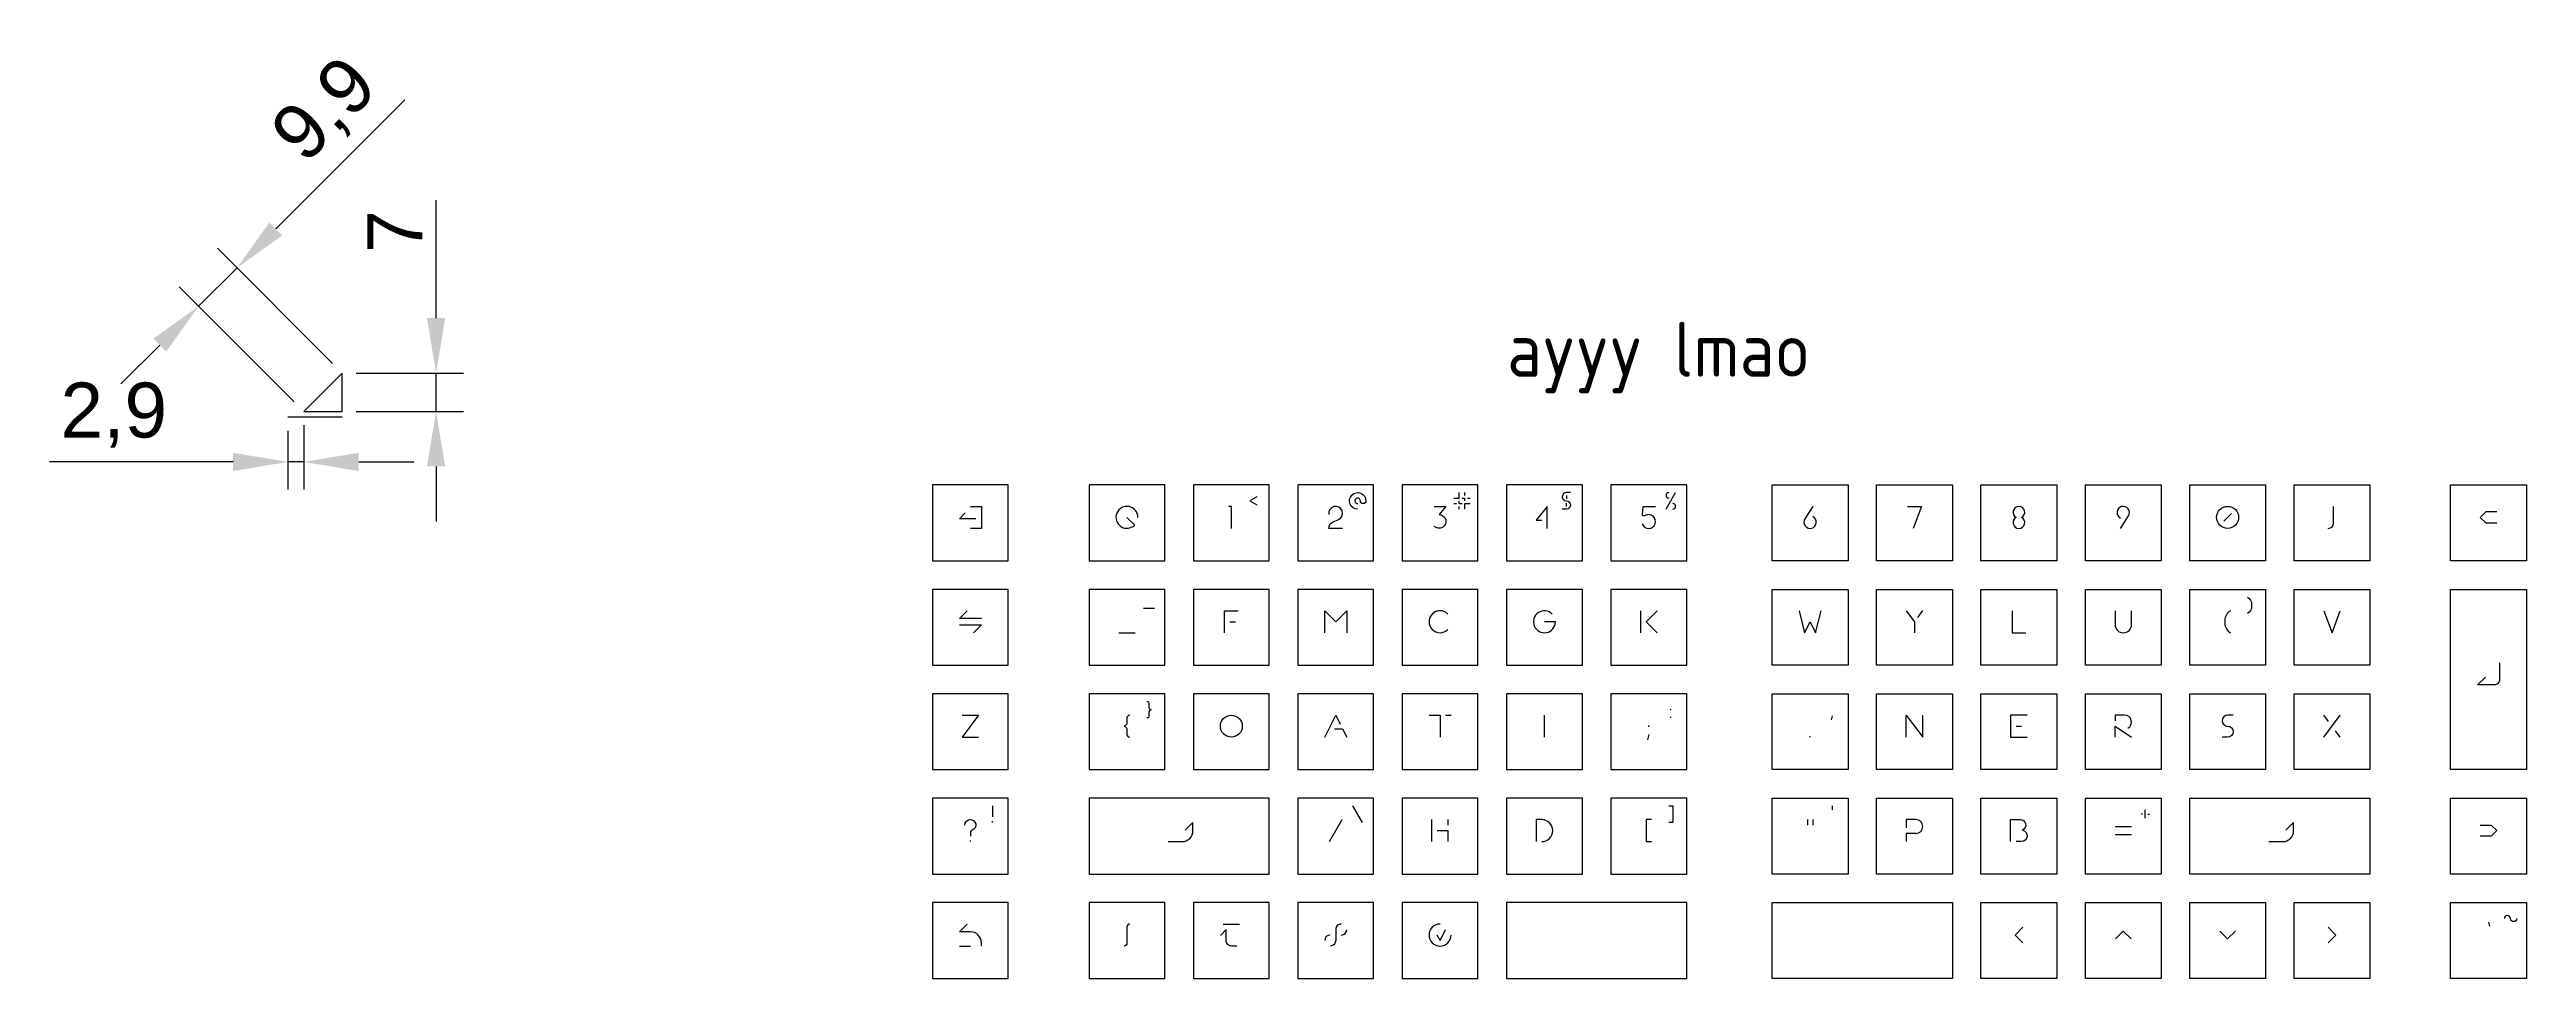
# Model space of a CAD drawing. Header units: millimetres. Extents: x -144 to 307, y 10 to 179.
import ezdxf

# ---------------------------------------------------------------- set-up
doc = ezdxf.new("R2010")
doc.units = ezdxf.units.MM
for name, color, linetype in [('annotations', 254, 'Continuous'), ('cuts', 31, 'Continuous'), ('key-legends', 51, 'Continuous')]:
    doc.layers.add(name, color=color, linetype=linetype)
doc.styles.add('Annotative', font='arial.ttf')
doc.styles.get("Standard").update_dxf_attribs({"font": 'arial.ttf'})
doc.dimstyles.new('Annotative', dxfattribs={"dimscale": 0, "dimtxt": 2.5, "dimasz": 2.5, "dimexe": 1.25, "dimexo": 0.625, "dimtad": 1, "dimtxsty": 'Standard', "dimcen": 2.5, "dimadec": 0, "dimazin": 0, "dimtfac": 1, "dimtmove": 0, "dimatfit": 3, "dimfxl": 1, "dimarcsym": 0})

# ---------------------------------------------------------------- blocks, each defined once
blk = doc.blocks.new('*D1')
at = {"layer": 'annotations', "color": 0, "lineweight": -2, "transparency": 16777216}
for p, q in [((-73.52, 129.88), (-73.52, 151.35)), ((-88.09, 119.88), (-68.52, 119.88)), ((-73.52, 112.88), (-73.52, 119.88)), ((-88.09, 112.88), (-68.52, 112.88)), ((-73.52, 102.88), (-73.52, 92.88))]:
    blk.add_line(p, q, dxfattribs=at)
at = {"layer": 'annotations', "color": 0, "transparency": 16777216}
for points in [[(-75.19, 129.88), (-71.86, 129.88), (-73.52, 119.88)], [(-75.19, 102.88), (-71.86, 102.88), (-73.52, 112.88)]]:
    blk.add_solid(points, dxfattribs=at)
at = {"layer": 'Defpoints', "color": 0, "transparency": 16777216}
for p in [(-90.59, 119.88), (-73.52, 119.88), (-90.59, 112.88)]:
    blk.add_point(p, dxfattribs=at)
at = {"layer": 'annotations', "color": 0, "transparency": 16777216, "insert": (-81.02, 145.62), "char_height": 10, "attachment_point": 5, "rotation": 90}
blk.add_mtext('7', dxfattribs=at)
blk = doc.blocks.new('*D2')
at = {"layer": 'annotations', "color": 0, "lineweight": -2, "transparency": 16777216}
for p, q in [((-102.68, 146.11), (-79.19, 169.61)), ((-92.36, 121.65), (-113.29, 142.58)), ((-99.36, 114.65), (-120.29, 135.58)), ((-116.75, 132.04), (-109.75, 139.04)), ((-123.83, 124.97), (-130.9, 117.9))]:
    blk.add_line(p, q, dxfattribs=at)
at = {"layer": 'annotations', "color": 0, "transparency": 16777216}
for points in [[(-103.86, 147.29), (-101.51, 144.93), (-109.75, 139.04)], [(-125, 126.15), (-122.65, 123.79), (-116.75, 132.04)]]:
    blk.add_solid(points, dxfattribs=at)
at = {"layer": 'Defpoints', "color": 0, "transparency": 16777216}
for p in [(-109.75, 139.04), (-90.59, 119.88), (-97.59, 112.88)]:
    blk.add_point(p, dxfattribs=at)
at = {"layer": 'annotations', "color": 0, "transparency": 16777216, "insert": (-93.42, 167.41), "char_height": 10, "attachment_point": 5, "rotation": 45}
blk.add_mtext('9,9', dxfattribs=at)
blk = doc.blocks.new('*D3')
at = {"layer": 'annotations', "color": 0, "lineweight": -2, "transparency": 16777216}
for p, q in [((-100.49, 109.38), (-100.49, 98.71)), ((-97.59, 110.38), (-97.59, 98.71)), ((-110.49, 103.71), (-143.89, 103.71)), ((-97.59, 103.71), (-100.49, 103.71)), ((-87.59, 103.71), (-77.59, 103.71))]:
    blk.add_line(p, q, dxfattribs=at)
at = {"layer": 'annotations', "color": 0, "transparency": 16777216}
for points in [[(-110.49, 105.38), (-110.49, 102.05), (-100.49, 103.71)], [(-87.59, 105.38), (-87.59, 102.05), (-97.59, 103.71)]]:
    blk.add_solid(points, dxfattribs=at)
at = {"layer": 'Defpoints', "color": 0, "transparency": 16777216}
for p in [(-97.59, 112.88), (-100.49, 111.88), (-97.59, 103.71)]:
    blk.add_point(p, dxfattribs=at)
at = {"layer": 'annotations', "color": 0, "transparency": 16777216, "insert": (-132.19, 112.22), "char_height": 10, "attachment_point": 5}
blk.add_mtext('2,9', dxfattribs=at)

msp = doc.modelspace()

# ---------------------------------------------------------------- linework, layer by layer
at = {"layer": 'annotations'}
for p, q in [((-90.594, 119.88), (-97.594, 112.88)), ((-90.594, 112.88), (-90.594, 119.88)), ((-97.594, 112.88), (-90.594, 112.88)), ((-90.594, 111.88), (-100.494, 111.88))]:
    msp.add_line(p, q, dxfattribs=at)
at = {"layer": 'cuts'}
for points in [[(16.85, 85.725), (30.65, 85.725), (30.65, 99.525), (16.85, 99.525)], [(45.35, 85.725), (59.15, 85.725), (59.15, 99.525), (45.35, 99.525)], [(64.35, 85.725), (78.15, 85.725), (78.15, 99.525), (64.35, 99.525)], [(83.35, 85.725), (97.15, 85.725), (97.15, 99.525), (83.35, 99.525)], [(102.35, 85.725), (116.15, 85.725), (116.15, 99.525), (102.35, 99.525)], [(121.35, 85.725), (135.15, 85.725), (135.15, 99.525), (121.35, 99.525)], [(140.35, 85.725), (154.15, 85.725), (154.15, 99.525), (140.35, 99.525)], [(183.52, 85.725), (169.72, 85.725), (169.72, 99.525), (183.52, 99.525)], [(202.52, 85.725), (188.72, 85.725), (188.72, 99.525), (202.52, 99.525)], [(221.52, 85.725), (207.72, 85.725), (207.72, 99.525), (221.52, 99.525)], [(240.52, 85.725), (226.72, 85.725), (226.72, 99.525), (240.52, 99.525)], [(259.52, 85.725), (245.72, 85.725), (245.72, 99.525), (259.52, 99.525)], [(278.52, 85.725), (264.72, 85.725), (264.72, 99.525), (278.52, 99.525)], [(307.02, 85.725), (293.22, 85.725), (293.22, 99.525), (307.02, 99.525)], [(16.85, 66.725), (30.65, 66.725), (30.65, 80.525), (16.85, 80.525)], [(45.35, 66.725), (59.15, 66.725), (59.15, 80.525), (45.35, 80.525)], [(64.35, 66.725), (78.15, 66.725), (78.15, 80.525), (64.35, 80.525)], [(83.35, 66.725), (97.15, 66.725), (97.15, 80.525), (83.35, 80.525)], [(102.35, 66.725), (116.15, 66.725), (116.15, 80.525), (102.35, 80.525)], [(121.35, 66.725), (135.15, 66.725), (135.15, 80.525), (121.35, 80.525)], [(140.35, 66.725), (154.15, 66.725), (154.15, 80.525), (140.35, 80.525)], [(183.52, 66.725), (169.72, 66.725), (169.72, 80.525), (183.52, 80.525)], [(202.52, 66.725), (188.72, 66.725), (188.72, 80.525), (202.52, 80.525)], [(221.52, 66.725), (207.72, 66.725), (207.72, 80.525), (221.52, 80.525)], [(240.52, 66.725), (226.72, 66.725), (226.72, 80.525), (240.52, 80.525)], [(259.52, 66.725), (245.72, 66.725), (245.72, 80.525), (259.52, 80.525)], [(278.52, 66.725), (264.72, 66.725), (264.72, 80.525), (278.52, 80.525)], [(307.02, 47.725), (293.22, 47.725), (293.22, 80.525), (307.02, 80.525)], [(16.85, 47.725), (30.65, 47.725), (30.65, 61.525), (16.85, 61.525)], [(45.35, 47.725), (59.15, 47.725), (59.15, 61.525), (45.35, 61.525)], [(64.35, 47.725), (78.15, 47.725), (78.15, 61.525), (64.35, 61.525)], [(83.35, 47.725), (97.15, 47.725), (97.15, 61.525), (83.35, 61.525)], [(102.35, 47.725), (116.15, 47.725), (116.15, 61.525), (102.35, 61.525)], [(121.35, 47.725), (135.15, 47.725), (135.15, 61.525), (121.35, 61.525)], [(140.35, 47.725), (154.15, 47.725), (154.15, 61.525), (140.35, 61.525)], [(183.52, 47.725), (169.72, 47.725), (169.72, 61.525), (183.52, 61.525)], [(202.52, 47.725), (188.72, 47.725), (188.72, 61.525), (202.52, 61.525)], [(221.52, 47.725), (207.72, 47.725), (207.72, 61.525), (221.52, 61.525)], [(240.52, 47.725), (226.72, 47.725), (226.72, 61.525), (240.52, 61.525)], [(259.52, 47.725), (245.72, 47.725), (245.72, 61.525), (259.52, 61.525)], [(278.52, 47.725), (264.72, 47.725), (264.72, 61.525), (278.52, 61.525)], [(16.85, 28.725), (30.65, 28.725), (30.65, 42.525), (16.85, 42.525)], [(45.35, 28.725), (78.15, 28.725), (78.15, 42.525), (45.35, 42.525)], [(83.35, 28.725), (97.15, 28.725), (97.15, 42.525), (83.35, 42.525)], [(102.35, 28.725), (116.15, 28.725), (116.15, 42.525), (102.35, 42.525)], [(121.35, 28.725), (135.15, 28.725), (135.15, 42.525), (121.35, 42.525)], [(140.35, 28.725), (154.15, 28.725), (154.15, 42.525), (140.35, 42.525)], [(183.52, 28.725), (169.72, 28.725), (169.72, 42.525), (183.52, 42.525)], [(202.52, 28.725), (188.72, 28.725), (188.72, 42.525), (202.52, 42.525)], [(221.52, 28.725), (207.72, 28.725), (207.72, 42.525), (221.52, 42.525)], [(240.52, 28.725), (226.72, 28.725), (226.72, 42.525), (240.52, 42.525)], [(278.52, 28.725), (245.72, 28.725), (245.72, 42.525), (278.52, 42.525)], [(307.02, 28.725), (293.22, 28.725), (293.22, 42.525), (307.02, 42.525)], [(16.85, 9.725), (30.65, 9.725), (30.65, 23.525), (16.85, 23.525)], [(45.35, 9.725), (59.15, 9.725), (59.15, 23.525), (45.35, 23.525)], [(64.35, 9.725), (78.15, 9.725), (78.15, 23.525), (64.35, 23.525)], [(83.35, 9.725), (97.15, 9.725), (97.15, 23.525), (83.35, 23.525)], [(102.35, 9.725), (116.15, 9.725), (116.15, 23.525), (102.35, 23.525)], [(121.35, 9.725), (154.15, 9.725), (154.15, 23.525), (121.35, 23.525)], [(202.52, 9.725), (169.72, 9.725), (169.72, 23.525), (202.52, 23.525)], [(221.52, 9.725), (207.72, 9.725), (207.72, 23.525), (221.52, 23.525)], [(240.52, 9.725), (226.72, 9.725), (226.72, 23.525), (240.52, 23.525)], [(259.52, 9.725), (245.72, 9.725), (245.72, 23.525), (259.52, 23.525)], [(278.52, 9.725), (264.72, 9.725), (264.72, 23.525), (278.52, 23.525)], [(307.02, 9.725), (293.22, 9.725), (293.22, 23.525), (307.02, 23.525)]]:
    msp.add_lwpolyline(points, close=True, dxfattribs=at)
at = {"layer": 'key-legends'}
for p, q in [((95.25, 96.125), (95.25, 96.125)), ((111.75, 97.125), (112.75, 97.125)), ((111.75, 96.125), (112.25, 96.125)), ((112.75, 97.125), (112.75, 98.125)), ((112.75, 96.125), (112.75, 96.625)), ((112.75, 96.125), (113.25, 96.125)), ((112.75, 95.125), (112.75, 95.625)), ((113.25, 97.125), (113.75, 97.125)), ((113.75, 97.625), (113.75, 98.125)), ((113.75, 96.625), (113.75, 97.125)), ((113.75, 95.125), (113.75, 96.125)), ((113.75, 96.125), (114.75, 96.125)), ((114.25, 97.125), (114.75, 97.125)), ((132.25, 97.625), (132.25, 97.025)), ((132.25, 95.625), (132.25, 96.225)), ((150.384, 95.125), (152.116, 98.125)), ((251.913, 92.918), (253.327, 94.332)), ((55.25, 77.125), (57.25, 77.125)), ((196.217, 75.427), (197.142, 76.67)), ((50.75, 72.625), (53.75, 72.625)), ((71, 74.625), (72, 74.625)), ((145.75, 76.625), (145.75, 72.625)), ((151.25, 58.525), (151.25, 58.725)), ((147.25, 55.525), (147.25, 55.725)), ((151.25, 57.125), (151.25, 57.325)), ((180.62, 57.487), (180.426, 56.763)), ((214.12, 55.625), (215.12, 55.625)), ((270.12, 53.625), (273.12, 57.625)), ((270.995, 56.458), (270.12, 57.625)), ((273.12, 53.625), (272.245, 54.792)), ((147.25, 54.108), (146.991, 53.142)), ((176.62, 53.625), (176.62, 53.825)), ((27.75, 41.125), (27.75, 39.125)), ((95.116, 38.125), (93.384, 41.125)), ((180.62, 41.125), (180.62, 40.375)), ((27.75, 38.125), (27.75, 38.325)), ((89.095, 34.625), (91.405, 38.625)), ((107.75, 34.625), (107.75, 38.625)), ((108.75, 36.625), (110.75, 36.625)), ((110.75, 37.625), (110.75, 38.625)), ((110.75, 34.625), (110.75, 36.625)), ((176.12, 38.625), (176.12, 37.625)), ((177.12, 38.625), (177.12, 37.625)), ((194.12, 38.625), (194.12, 37.125)), ((195.87, 38.625), (194.12, 38.625)), ((195.87, 36.125), (194.12, 36.125)), ((194.12, 36.125), (194.12, 34.625)), ((232.12, 37.375), (235.12, 37.375)), ((237.12, 39.625), (236.87, 39.625)), ((237.62, 38.875), (237.62, 40.375)), ((238.12, 39.625), (238.37, 39.625)), ((23.75, 34.625), (23.75, 34.825)), ((235.12, 35.875), (232.12, 35.875)), ((69.75, 19.625), (72.75, 19.625)), ((109.25, 16.625), (110.25, 18.625)), ((300.12, 19.987), (300.314, 19.263)), ((21.75, 15.625), (23.75, 15.625)), ((109.25, 16.625), (108.75, 17.625))]:
    msp.add_line(p, q, dxfattribs=at)
for points in [[(23.75, 95.625), (25.75, 95.625), (25.75, 91.625), (23.75, 91.625)], [(71.25, 91.625), (71.25, 95.625), (70.75, 95.625)], [(75.9, 97.375), (74.6, 96.625), (75.9, 95.875)], [(128.75, 91.625), (128.75, 95.625), (126.75, 93.125), (127.75, 93.125)], [(194.37, 95.625), (196.87, 95.625), (195.37, 91.625)], [(24.75, 93.375), (21.75, 93.375), (22.811, 94.436)], [(301.62, 94.625), (299.62, 94.625), (298.62, 93.625), (299.62, 92.625), (301.62, 92.625)], [(25.75, 75.211), (21.75, 75.211), (23.164, 76.625)], [(21.75, 74.039), (25.75, 74.039), (24.336, 72.625)], [(70, 72.625), (70, 76.625), (72.5, 76.625)], [(88.25, 72.625), (88.25, 76.625), (90.25, 74.625), (92.25, 76.625), (92.25, 72.625)], [(148.75, 76.625), (146.75, 74.625), (148.75, 72.625)], [(174.62, 76.625), (175.62, 72.625), (176.62, 74.625), (177.62, 72.625), (178.62, 76.625)], [(194.12, 76.625), (195.62, 74.625), (195.62, 72.625)], [(213.37, 76.625), (213.37, 72.625), (215.87, 72.625)], [(270.12, 76.625), (271.62, 72.625), (273.12, 76.625)], [(22.25, 57.625), (25.25, 57.625), (22.25, 53.625), (25.25, 53.625)], [(88.25, 53.625), (90.25, 57.625), (91.053, 56.019)], [(90, 55.125), (91.5, 55.125), (92.25, 53.625)], [(107.25, 57.625), (109.25, 57.625), (109.25, 53.625)], [(110.25, 57.625), (111.25, 57.625)], [(128.25, 53.625), (128.25, 57.625)], [(194.12, 53.625), (194.12, 57.625), (197.12, 53.625), (197.12, 57.625)], [(216.12, 57.625), (213.12, 57.625), (213.12, 53.625), (216.12, 53.625)], [(232.12, 53.625), (232.12, 55.625), (235.12, 53.625)], [(150.875, 41.125), (151.625, 41.125), (151.625, 38.125), (150.875, 38.125)], [(147.75, 38.625), (146.75, 38.625), (146.75, 34.625), (147.75, 34.625)], [(298.62, 37.625), (300.62, 37.625), (301.62, 36.625), (300.62, 35.625), (298.62, 35.625)], [(215.327, 19.039), (213.913, 17.625), (215.327, 16.211)], [(235.034, 16.918), (233.62, 18.332), (232.206, 16.918)], [(251.206, 18.332), (252.62, 16.918), (254.034, 18.332)], [(270.913, 16.211), (272.327, 17.625), (270.913, 19.039)]]:
    msp.add_lwpolyline(points, dxfattribs=at)
for points in [[(54.25, 93.625, 5.0273395), (53.664, 92.211), (52.25, 93.625)], [(91.5, 91.625), (89, 91.625, -0.2932733), (89.729, 92.761), (90.771, 93.239, 2.0363045), (89.019, 94.158)], [(94.25, 95.125, -2.4142136), (95.75, 96.625, -0.4142136), (95.25, 96.125, -0.4142136), (94.75, 96.625, 2.4142136), (94.25, 96.125)], [(108.183, 95.625), (110.317, 95.625), (109.067, 94.125, -1.4966058), (108.183, 91.991)], [(133, 98.125), (132.25, 98.125, 1), (132.25, 96.625, -1), (132.25, 95.125), (131.5, 95.125)], [(146.034, 92.466, 2.8152354), (146.574, 93.948), (146.461, 93.88, -0.6165096), (146.084, 94.12), (146.235, 95.625), (148.466, 95.625)], [(177.12, 95.625), (175.672, 93.355, 2.618034), (177.116, 93.76)], [(233.12, 91.625), (234.568, 93.895, 2.618034), (233.124, 93.49)], [(270.913, 91.625, 0.4142136), (271.913, 92.625), (271.913, 95.625)], [(256.245, 79.125, -0.2679492), (256.995, 77.826), (256.995, 77.424, -0.2679492), (256.245, 76.125)], [(129.664, 76.039, 5.0273395), (130.25, 74.625), (128.25, 74.625)], [(232.12, 76.625), (232.12, 74.125, 1), (235.12, 74.125), (235.12, 76.625)], [(253.12, 76.625, 0.2679492), (252.12, 74.893), (252.12, 74.357, 0.2679492), (253.12, 72.625)], [(302.12, 67.125), (302.12, 64.125, -0.4142136), (301.12, 63.125), (298.12, 63.125), (299.534, 64.539)], [(55.875, 60.125), (55.875, 60.125, -0.4142136), (56.25, 59.75), (56.25, 59.058, 0.2679492), (56.437, 58.733), (56.625, 58.625), (56.437, 58.517, 0.2679492), (56.25, 58.192), (56.25, 57.5, -0.4142136), (55.875, 57.125), (55.875, 57.125)], [(52.75, 57.625), (52.75, 57.625, 0.4142136), (52.25, 57.125), (52.25, 56.202, -0.2679492), (52, 55.769), (51.75, 55.625), (52, 55.481, -0.2679492), (52.25, 55.048), (52.25, 54.125, 0.4142136), (52.75, 53.625), (52.75, 53.625)], [(234.455, 55.27, 0.782004), (233.87, 57.625), (232.12, 57.625), (232.12, 56.625)], [(253.62, 57.625), (252.62, 57.625, 1), (252.62, 55.625, -1), (252.62, 53.625), (251.62, 53.625)], [(22.75, 37.625, -1.9318517), (24.083, 36.682, 0.3178372), (23.75, 36.211), (23.75, 35.625)], [(59.75, 34.625), (62.25, 34.625, 0.4142136), (64.25, 36.625), (64.25, 38.125), (62.836, 36.711)], [(127.75, 34.625, 1), (127.75, 38.625), (126.75, 38.625), (126.75, 34.625)], [(213.12, 34.625), (213.12, 38.625), (214.87, 38.625, -0.7993733), (215.3, 36.722, -0.8911518), (215.058, 34.625), (214.12, 34.625)], [(260.12, 34.625), (262.62, 34.625, 0.4142136), (264.62, 36.625), (264.62, 38.125), (263.206, 36.711)], [(25.75, 15.625), (25.75, 16.211, 0.4142136), (23.75, 18.211), (21.75, 18.211), (23.164, 19.625)], [(52.75, 19.625), (52.75, 19.625, 0.4142136), (52.25, 19.125), (52.25, 16.125, -0.4142136), (51.75, 15.625), (51.75, 15.625)], [(72.25, 15.627), (71.311, 15.625, -0.4142136), (70.311, 16.625), (70.311, 18.625), (69.25, 17.564)], [(91.25, 19.625, 0.4142136), (90.25, 18.625), (90.25, 16.625, -0.4142136), (89.25, 15.625)], [(305.245, 20.625, -1), (304.12, 20.625, 1), (302.995, 20.625)]]:
    msp.add_lwpolyline(points, format="xyb", dxfattribs=at)
msp.add_lwpolyline([(214.12, 93.625, 4), (215.12, 93.625, 4)], format="xyb", close=True, dxfattribs=at)
for centre in [(252.62, 93.625), (71.25, 55.625)]:
    msp.add_circle(centre, 2, dxfattribs=at)
for centre, radius, start, end in [((150.884, 97.625), 0.5, 90, 270), ((151.616, 95.625), 0.5, 270, 90), ((109.25, 74.625), 2, 45, 315), ((195.87, 37.375), 1.25, 270, 90), ((91.25, 18.625), 1, 270, 0), ((109.25, 17.625), 2, 90, 0), ((89.25, 16.625), 1, 90, 180)]:
    msp.add_arc(centre, radius, start, end, dxfattribs=at)

# ---------------------------------------------------------------- texts
at = {"layer": 'key-legends', "insert": (121.454, 129.205), "char_height": 10, "width": 82.2211, "attachment_point": 1, "style": 'Annotative'}
msp.add_mtext('{\\Fiso|c0;ayyy lmao}', dxfattribs=at)

# ---------------------------------------------------------------- dimensions: what is measured, and where the dimension line sits
at = {"layer": 'annotations'}
dim = msp.add_aligned_dim(p1=(-97.594, 112.88), p2=(-90.594, 119.88), distance=27.097, dimstyle='Annotative', dxfattribs=at)
dim.commit()
dim.dimension.update_dxf_attribs({"geometry": '*D2', "text_midpoint": (-93.418, 167.412)})
dim = msp.add_linear_dim(base=(-73.524, 119.88), p1=(-90.594, 112.88), p2=(-90.594, 119.88), angle=90, dimstyle='Annotative', dxfattribs=at)
dim.commit()
dim.dimension.update_dxf_attribs({"geometry": '*D1', "text_midpoint": (-81.024, 145.617)})
dim = msp.add_linear_dim(base=(-97.594, 103.715), p1=(-100.494, 111.88), p2=(-97.594, 112.88), dimstyle='Annotative', dxfattribs=at)
dim.commit()
dim.dimension.update_dxf_attribs({"geometry": '*D3', "text_midpoint": (-132.192, 103.715), "dimtype": 160})

doc.saveas('drawing.dxf')
